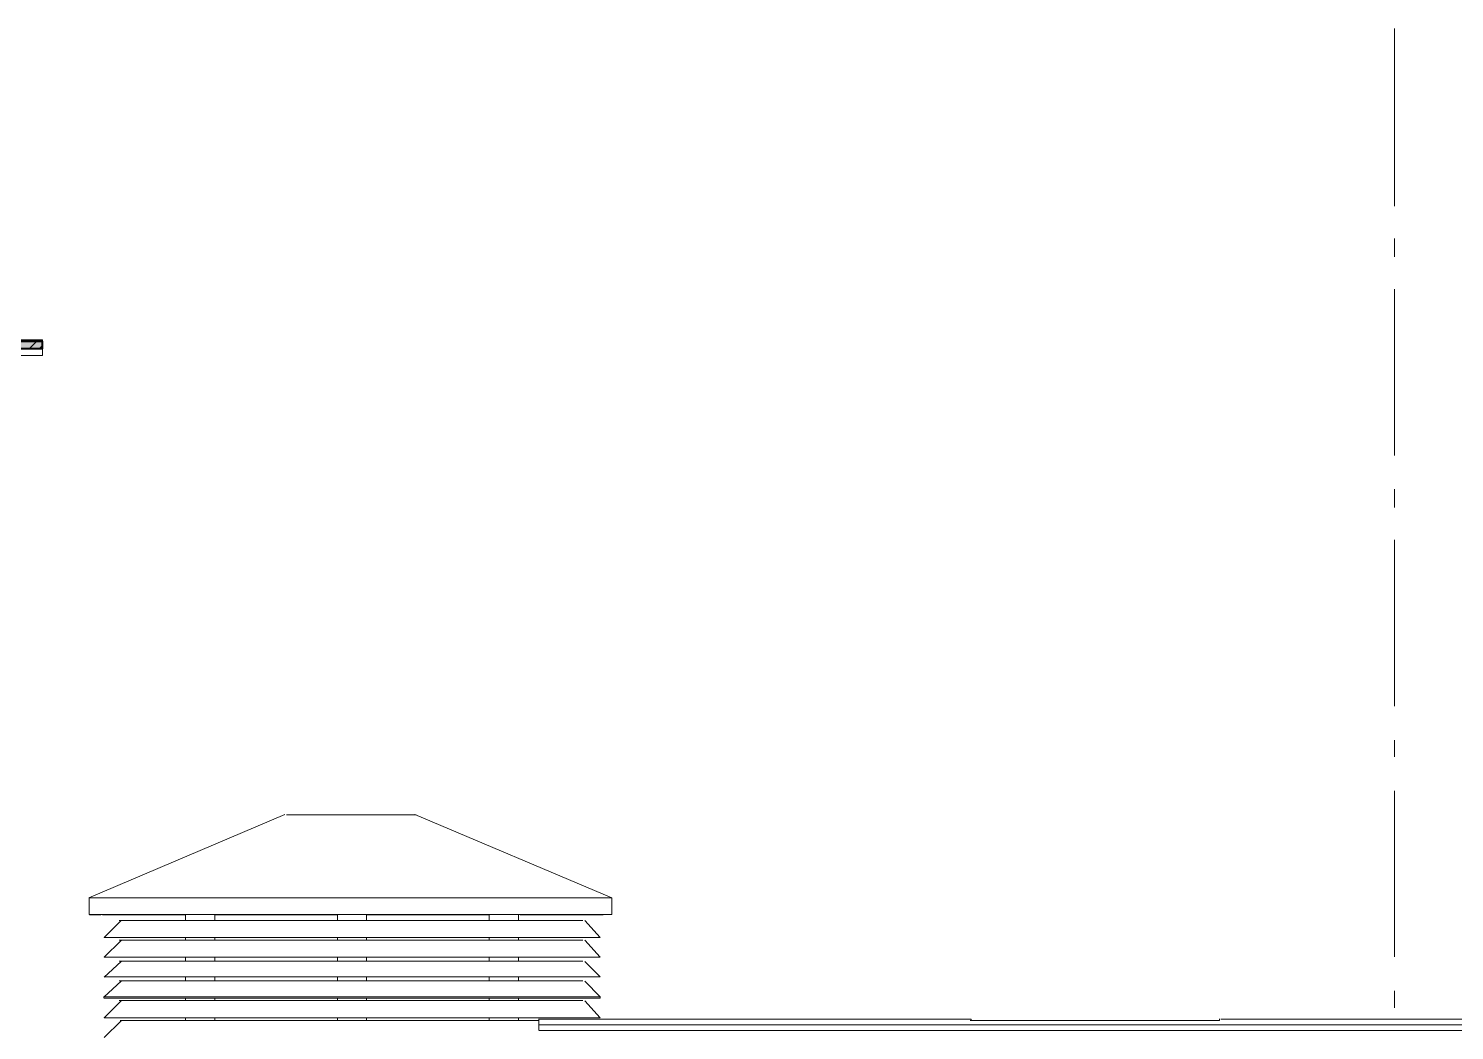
# Model space of a CAD drawing. Header units: millimetres. Extents: x -135211 to 49383, y -8033 to 228499.
# Drawn here: x -42201 to -37917, y 62965 to 65975 of the extents above; entities that cross this region are included whole.
import ezdxf

# ---------------------------------------------------------------- set-up
doc = ezdxf.new("R2010")
doc.units = ezdxf.units.MM
doc.layers.add('PDF _Геометрия', color=7, linetype='Continuous', true_color=0x1d1d1d)
doc.layers.add('PDF _Сплошная заливка', color=7, linetype='Continuous', true_color=0xffffff)

msp = doc.modelspace()

# ---------------------------------------------------------------- linework, layer by layer
at = {"layer": 'PDF _Геометрия', "color": 7, "lineweight": 9}
for points in [[(-38097.1, 65442), (-38097.1, 65975.3)], [(-38097.1, 65289.5), (-38097.1, 65344.6)], [(-38097.1, 64692.7), (-38097.1, 65192.2)], [(-42159.4, 65035.4), (-42159.4, 65039.6), (-47679.3, 65039.6)], [(-42227, 64993), (-42159.4, 64993), (-42159.4, 65018.5)], [(-38097.1, 64536), (-38097.1, 64591)], [(-38097.1, 63939.2), (-38097.1, 64438.7)], [(-38097.1, 63786.7), (-38097.1, 63837.6)], [(-38097.1, 63185.7), (-38097.1, 63685.2)], [(-42019.6, 63363.8), (-41431.2, 63613.6)], [(-40448.5, 63363.7), (-41040.9, 63613.5), (-40448.5, 63363.7), (-40448.5, 63313), (-40482.6, 63313)], [(-42019.1, 63363.7), (-40448.5, 63363.7), (-40448.5, 63313), (-42019.1, 63313)], [(-42019, 63312.9), (-42019, 63363.7)], [(-41979.2, 63312.1), (-41729.5, 63312.1)], [(-41922.5, 63295), (-41973.5, 63244.2)], [(-40536.2, 63295.8), (-41929.1, 63295.8)], [(-41273.3, 63295.3), (-41273.3, 63312.2), (-41641.6, 63312.2)], [(-41185.5, 63312.4), (-41185.5, 63295.5)], [(-41185.4, 63312.4), (-40817, 63312.4)], [(-40724.6, 63311.9), (-40474.8, 63311.9)], [(-40483.6, 63244.2), (-40530.2, 63295)], [(-41975.2, 63244.4), (-41975.2, 63244.4)], [(-41922.5, 63235.7), (-41973.5, 63184.9)], [(-40536.2, 63236.6), (-41929.1, 63236.6)], [(-41273.3, 63236), (-41273.3, 63244.5)], [(-41185.5, 63244.7), (-41185.5, 63236.2)], [(-40483.6, 63185), (-40530.2, 63235.8)], [(-40483.6, 63244.2), (-40483.6, 63244.2)], [(-41975.2, 63185.1), (-41975.2, 63185.1)], [(-41922.5, 63172.2), (-41973.5, 63125.6)], [(-40536.2, 63173.1), (-41929.1, 63173.1)], [(-41273.3, 63172.5), (-41273.3, 63185.2)], [(-41185.5, 63185.4), (-41185.5, 63172.7)], [(-40483.6, 63185), (-40483.6, 63185)], [(-41975.2, 63125.8), (-41975.2, 63125.8)], [(-41922.5, 63112.9), (-41973.5, 63066.4)], [(-40536.2, 63113.8), (-41929.1, 63113.8)], [(-41273.3, 63113.3), (-41273.3, 63126)], [(-41185.5, 63126.1), (-41185.5, 63113.4)], [(-40483.6, 63066.4), (-40530.2, 63113)], [(-40483.6, 63125.7), (-40483.6, 63125.7)], [(-41975.2, 63066.6), (-41975.2, 63062.4)], [(-41974, 63062.2), (-40483.6, 63062.2), (-40483.6, 63066.4), (-41974, 63066.4)], [(-41273.3, 63054), (-41273.3, 63062.5)], [(-41185.5, 63062.6), (-41185.5, 63054.2)], [(-38097.1, 63033.3), (-38097.1, 63084.1)], [(-41922.5, 63053.6), (-41973.5, 63002.8)], [(-40536.2, 63054.6), (-41929.1, 63054.6)], [(-40483.6, 63002.9), (-40530.2, 63053.7)], [(-41975.2, 63003.1), (-41975.2, 63003.1)], [(-41922.5, 62994.4), (-41973.5, 62943.6)], [(-40667.8, 62994.7), (-41925.4, 62994.7)], [(-41273.3, 62994.8), (-41273.3, 63003.2)], [(-41185.5, 63003.4), (-41185.5, 62994.9)], [(-39369.3, 62994.9), (-39369.3, 62999.2), (-40668.6, 62999.2)], [(-40667.8, 62999), (-40667.8, 62982), (-40667.8, 62965.1), (-40667.8, 62977.8)], [(-40667.4, 62982), (-37877.7, 62982), (-37877.7, 62998.9), (-38618.7, 62998.9)], [(-37877.7, 62982), (-37877.7, 62965), (-40667.4, 62965), (-37877.7, 62965), (-37877.7, 62977.8)], [(-40483.6, 63002.9), (-40483.6, 63002.9)], [(-38623.5, 62999.6), (-38623.5, 62995.4), (-39372.6, 62995.4)]]:
    msp.add_lwpolyline(points, dxfattribs=at)
at = {"layer": 'PDF _Геометрия', "color": 7, "lineweight": 40}
msp.add_lwpolyline([(-47679.3, 65014.2), (-42159.4, 65014.2), (-42159.4, 65035.4), (-47679.3, 65035.4)], dxfattribs=at)
at = {"layer": 'PDF _Геометрия', "lineweight": 9}
for points in [[(-42198.2, 65014.3), (-42177, 65035.4)], [(-42167.8, 65014.2), (-42159.4, 65022.7)]]:
    msp.add_lwpolyline(points, dxfattribs=at)
at = {"layer": 'PDF _Геометрия', "color": 7, "lineweight": 9}
for points in [[(-42019.6, 63363.8), (-41431.2, 63613.6)], [(-41036.4, 63612.9), (-41426, 63612.9)], [(-42019, 63312.9), (-42019, 63363.7)], [(-42018.1, 63312.8), (-41984, 63312.8)], [(-41729.5, 63312.1), (-41729.5, 63295.2)], [(-41641.8, 63295.4), (-41641.8, 63312.3)], [(-40817, 63312.4), (-40817, 63295.5)], [(-40729.3, 63295.6), (-40729.3, 63312.6)], [(-41974, 63244.2), (-40483.6, 63244.2)], [(-41729.5, 63244.4), (-41729.5, 63235.9)], [(-41641.8, 63236.1), (-41641.8, 63244.5)], [(-40817, 63244.7), (-40817, 63236.2)], [(-40729.3, 63236.4), (-40729.3, 63244.8)], [(-41974, 63185), (-40483.6, 63185)], [(-41729.5, 63185.1), (-41729.5, 63172.4)], [(-41641.8, 63172.6), (-41641.8, 63185.3)], [(-40817, 63185.4), (-40817, 63172.7)], [(-40729.3, 63172.8), (-40729.3, 63185.5)], [(-40483.6, 63125.7), (-40530.2, 63172.2)], [(-41974, 63125.7), (-40483.6, 63125.7)], [(-41729.5, 63125.9), (-41729.5, 63113.1)], [(-41641.8, 63113.3), (-41641.8, 63126)], [(-40817, 63126.1), (-40817, 63113.4)], [(-40729.3, 63113.6), (-40729.3, 63126.3)], [(-41729.5, 63062.3), (-41729.5, 63053.9)], [(-41641.8, 63054), (-41641.8, 63062.5)], [(-40817, 63062.6), (-40817, 63054.2)], [(-40729.3, 63054.3), (-40729.3, 63062.8)], [(-41974, 63002.9), (-40483.6, 63002.9)], [(-41729.5, 63003.1), (-41729.5, 62994.6)], [(-41641.8, 62994.8), (-41641.8, 63003.3)], [(-40817, 63003.3), (-40817, 62994.9)], [(-40729.3, 62995.1), (-40729.3, 63003.5)]]:
    msp.add_lwpolyline(points, close=True, dxfattribs=at)
at = {"layer": 'PDF _Сплошная заливка', "lineweight": 5, "transparency": 33554559}
msp.add_solid([(-47679.3, 65035.4), (-42159.4, 65035.4), (-47679.3, 65014.2), (-42159.4, 65014.2)], dxfattribs=at)

doc.saveas('drawing.dxf')
